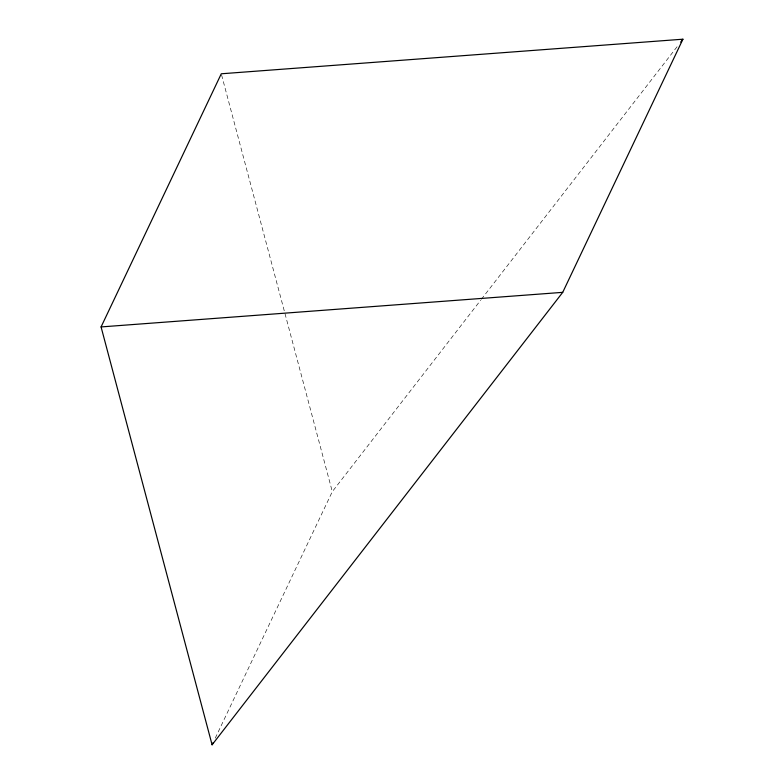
<?xml version="1.0" encoding="UTF-8"?>
<svg xmlns="http://www.w3.org/2000/svg" width="784" height="784" viewBox="0 0 784 784"><rect width="100%" height="100%" fill="white"/><g stroke="black" fill="none" stroke-linecap="round" stroke-linejoin="round"><path stroke-width="0.59" stroke-dasharray="3.92 2.94" d="M215.247 738.165L332.298 491.656L480.641 300.233M481.386 299.263L678.434 45.002M221.588 74.97L332.298 491.656"/><path stroke-width="1.18" d="M101.077 326.928L221.274 73.784L682.923 39.2L562.726 292.344L212.092 744.8L101.077 326.928L562.726 292.344M212.092 744.8L213.15 742.585M680.679 42.101L682.923 39.2"/></g></svg>
